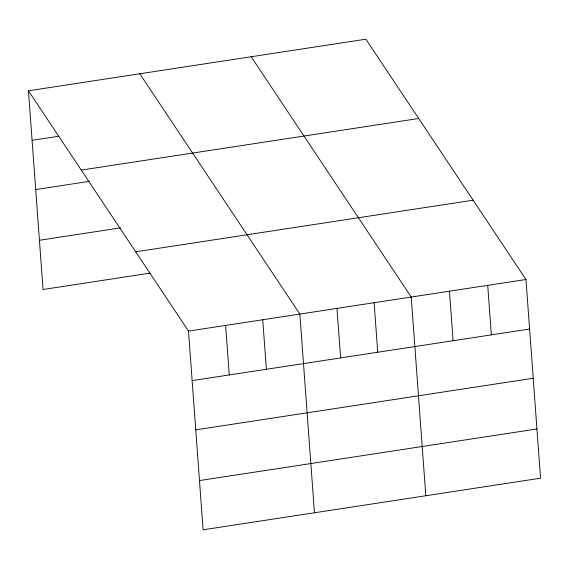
<?xml version="1.0" encoding="UTF-8"?>
<svg xmlns="http://www.w3.org/2000/svg" width="569" height="569" viewBox="0 0 569 569"><rect width="100%" height="100%" fill="white"/><g stroke="black" fill="none" stroke-linecap="round" stroke-linejoin="round"><path stroke-width="0.85" d="M28.45 90.798L365.903 39.197L525.955 279.5L540.55 478.202L203.097 529.803L188.503 331.101L28.45 90.798L43.045 289.5L150.088 273.134M32.084 140.323L58.849 136.233M81.267 170.095L418.72 118.494M35.705 189.555L89.226 181.369M39.425 240.274L120.571 227.863M135.685 251.804L473.138 200.196M188.503 331.101L525.955 279.5M192.144 380.625L529.597 329.024M195.757 429.858L533.21 378.25M199.484 480.577L536.937 428.969M251.171 56.744L411.223 297.039L425.818 495.748M139.81 73.771L299.863 314.074L314.458 512.776M487.711 285.346L491.353 334.871M449.467 291.193L453.109 340.717M374.103 302.715L377.738 352.247M336.983 308.398L340.618 357.922M262.743 319.75L266.384 369.274M225.623 325.425L229.264 374.95"/></g></svg>
